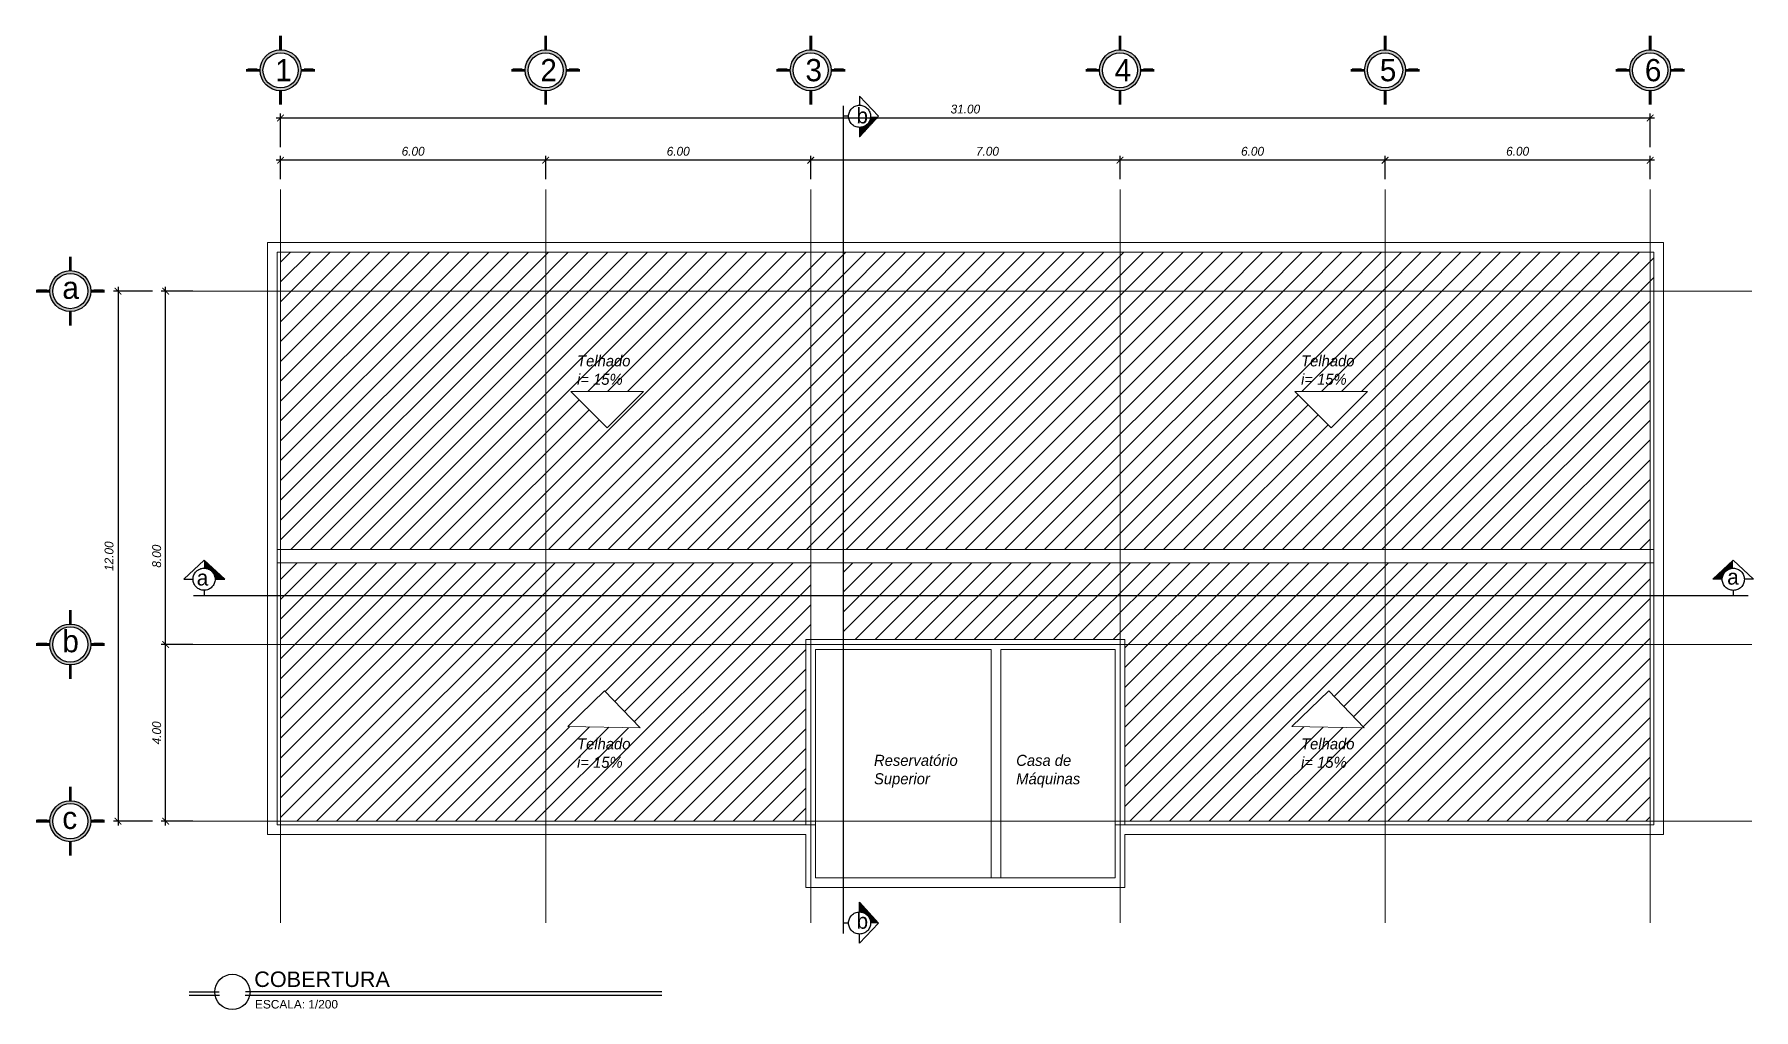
# Model space of a CAD drawing. Header units: millimetres. Extents: x 485872 to 486142, y -52344 to -52207.
# Drawn here: x 485882.71 to 485921.62, y -52230.59 to -52208.51 of the extents above; entities that cross this region are included whole.
import ezdxf

# ---------------------------------------------------------------- set-up
doc = ezdxf.new("R2010")
doc.units = ezdxf.units.MM
doc.header["$LTSCALE"] = 15
doc.header["$PDMODE"] = 2
doc.header["$PDSIZE"] = -10
for name, pattern in [('ACAD_ISO04W100', [30, 24, -3, 0, -3]), ('ACAD_ISO12W100', [21, 12, -3, 0, -3, 0, -3]), ('DASHDOTX2', [50.8, 25.4, -12.7, 0, -12.7])]:
    doc.linetypes.add(name, pattern=pattern)
for name, color, linetype, lineweight in [('Ak1', 51, 'Continuous', 5), ('arrow', 8, 'Continuous', 0), ('TEXTO', 1, 'Continuous', 5)]:
    doc.layers.add(name, color=color, linetype=linetype, lineweight=lineweight)
doc.layers.add('DIMS', color=7, linetype='Continuous')
doc.styles.add('dim', font='romantic.ttf', dxfattribs={"height": 280})
doc.styles.add('SANSSERIF', font='sas_____.pfb')
doc.styles.get("Standard").update_dxf_attribs({"font": ''})
doc.styles.get('Standard').set_extended_font_data('Flux Architect', italic=True)
doc.dimstyles.get("Standard").update_dxf_attribs({"dimtxt": 0.2, "dimasz": 0.15, "dimexe": 0.1, "dimexo": 0.3, "dimgap": 0.1, "dimtad": 1, "dimzin": 0, "dimdsep": 46, "dimtxsty": 'Standard', "dimblk": 'ARCHTICK', "dimcen": 0.09, "dimdle": 0.1, "dimclrd": 4, "dimclrt": 2, "dimadec": 0, "dimazin": 0, "dimtfac": 1, "dimtofl": 0, "dimtmove": 0, "dimatfit": 3, "dimfxl": 1, "dimtfillclr": 1, "dimtolj": 1, "dimtzin": 0, "dimarcsym": 1})
pattern_1 = [(360, (485895.860808, -52218.724312), (1e-17, 0.021), [])]
pattern_2 = [(45, (-148.1085, 0), (-0.22450640303, 0.22450640303), [])]

# ---------------------------------------------------------------- blocks, each defined once
blk = doc.blocks.new('_ArchTick')
at = {"color": 0, "const_width": 0.15}
blk.add_lwpolyline([(-0.5, -0.5), (0.5, 0.5)], dxfattribs=at)
blk = doc.blocks.new('*D79')
at = {"color": 4, "linetype": 'Continuous', "lineweight": -2, "transparency": 16777216}
blk.add_line((486067.49, -52211.364), (486061.29, -52211.364), dxfattribs=at)
at = {"color": 0, "linetype": 'Continuous', "lineweight": -2, "transparency": 16777216}
for p, q in [((486061.39, -52211.795), (486061.39, -52211.264)), ((486067.39, -52211.795), (486067.39, -52211.264))]:
    blk.add_line(p, q, dxfattribs=at)
at = {"layer": 'Defpoints', "color": 0, "linetype": 'Continuous', "lineweight": 13, "transparency": 16777216}
for p in [(486061.39, -52211.364), (486061.39, -52212.095), (486067.39, -52212.095)]:
    blk.add_point(p, dxfattribs=at)
at = {"color": 4, "linetype": 'Continuous', "lineweight": -2, "transparency": 16777216, "xscale": 0.15, "yscale": 0.15, "zscale": 0.15, "rotation": 180}
blk.add_blockref('_ArchTick', (486061.39, -52211.364), dxfattribs=at)
at = {"color": 4, "linetype": 'Continuous', "lineweight": -2, "transparency": 16777216, "xscale": 0.15, "yscale": 0.15, "zscale": 0.15}
blk.add_blockref('_ArchTick', (486067.39, -52211.364), dxfattribs=at)
at = {"color": 2, "linetype": 'Continuous', "lineweight": 13, "transparency": 16777216, "insert": (486064.39, -52211.162), "char_height": 0.2, "attachment_point": 5}
blk.add_mtext('\\A1;6.00', dxfattribs=at)
blk = doc.blocks.new('*D80')
at = {"color": 4, "linetype": 'Continuous', "lineweight": -2, "transparency": 16777216}
blk.add_line((486061.49, -52211.364), (486055.29, -52211.364), dxfattribs=at)
at = {"color": 0, "linetype": 'Continuous', "lineweight": -2, "transparency": 16777216}
for p, q in [((486055.39, -52211.795), (486055.39, -52211.264)), ((486061.39, -52211.795), (486061.39, -52211.264))]:
    blk.add_line(p, q, dxfattribs=at)
at = {"layer": 'Defpoints', "color": 0, "linetype": 'Continuous', "lineweight": 13, "transparency": 16777216}
for p in [(486055.39, -52211.364), (486055.39, -52212.095), (486061.39, -52212.095)]:
    blk.add_point(p, dxfattribs=at)
at = {"color": 4, "linetype": 'Continuous', "lineweight": -2, "transparency": 16777216, "xscale": 0.15, "yscale": 0.15, "zscale": 0.15, "rotation": 180}
blk.add_blockref('_ArchTick', (486055.39, -52211.364), dxfattribs=at)
at = {"color": 4, "linetype": 'Continuous', "lineweight": -2, "transparency": 16777216, "xscale": 0.15, "yscale": 0.15, "zscale": 0.15}
blk.add_blockref('_ArchTick', (486061.39, -52211.364), dxfattribs=at)
at = {"color": 2, "linetype": 'Continuous', "lineweight": 13, "transparency": 16777216, "insert": (486058.39, -52211.162), "char_height": 0.2, "attachment_point": 5}
blk.add_mtext('\\A1;6.00', dxfattribs=at)
blk = doc.blocks.new('*D81')
at = {"color": 4, "linetype": 'Continuous', "lineweight": -2, "transparency": 16777216}
blk.add_line((486055.49, -52211.364), (486048.29, -52211.364), dxfattribs=at)
at = {"color": 0, "linetype": 'Continuous', "lineweight": -2, "transparency": 16777216}
for p, q in [((486048.39, -52211.795), (486048.39, -52211.264)), ((486055.39, -52211.795), (486055.39, -52211.264))]:
    blk.add_line(p, q, dxfattribs=at)
at = {"layer": 'Defpoints', "color": 0, "linetype": 'Continuous', "lineweight": 13, "transparency": 16777216}
for p in [(486048.39, -52211.364), (486048.39, -52212.095), (486055.39, -52212.095)]:
    blk.add_point(p, dxfattribs=at)
at = {"color": 4, "linetype": 'Continuous', "lineweight": -2, "transparency": 16777216, "xscale": 0.15, "yscale": 0.15, "zscale": 0.15, "rotation": 180}
blk.add_blockref('_ArchTick', (486048.39, -52211.364), dxfattribs=at)
at = {"color": 4, "linetype": 'Continuous', "lineweight": -2, "transparency": 16777216, "xscale": 0.15, "yscale": 0.15, "zscale": 0.15}
blk.add_blockref('_ArchTick', (486055.39, -52211.364), dxfattribs=at)
at = {"color": 2, "linetype": 'Continuous', "lineweight": 13, "transparency": 16777216, "insert": (486052.39, -52211.162), "char_height": 0.2, "attachment_point": 5}
blk.add_mtext('\\A1;7.00', dxfattribs=at)
blk = doc.blocks.new('*D82')
at = {"color": 4, "linetype": 'Continuous', "lineweight": -2, "transparency": 16777216}
blk.add_line((486048.49, -52211.364), (486042.29, -52211.364), dxfattribs=at)
at = {"color": 0, "linetype": 'Continuous', "lineweight": -2, "transparency": 16777216}
for p, q in [((486042.39, -52211.795), (486042.39, -52211.264)), ((486048.39, -52211.795), (486048.39, -52211.264))]:
    blk.add_line(p, q, dxfattribs=at)
at = {"layer": 'Defpoints', "color": 0, "linetype": 'Continuous', "lineweight": 13, "transparency": 16777216}
for p in [(486042.39, -52211.364), (486042.39, -52212.095), (486048.39, -52212.095)]:
    blk.add_point(p, dxfattribs=at)
at = {"color": 4, "linetype": 'Continuous', "lineweight": -2, "transparency": 16777216, "xscale": 0.15, "yscale": 0.15, "zscale": 0.15, "rotation": 180}
blk.add_blockref('_ArchTick', (486042.39, -52211.364), dxfattribs=at)
at = {"color": 4, "linetype": 'Continuous', "lineweight": -2, "transparency": 16777216, "xscale": 0.15, "yscale": 0.15, "zscale": 0.15}
blk.add_blockref('_ArchTick', (486048.39, -52211.364), dxfattribs=at)
at = {"color": 2, "linetype": 'Continuous', "lineweight": 13, "transparency": 16777216, "insert": (486045.39, -52211.162), "char_height": 0.2, "attachment_point": 5}
blk.add_mtext('\\A1;6.00', dxfattribs=at)
blk = doc.blocks.new('*D83')
at = {"color": 4, "linetype": 'Continuous', "lineweight": -2, "transparency": 16777216}
blk.add_line((486042.49, -52211.364), (486036.29, -52211.364), dxfattribs=at)
at = {"color": 0, "linetype": 'Continuous', "lineweight": -2, "transparency": 16777216}
for p, q in [((486036.39, -52211.795), (486036.39, -52211.264)), ((486042.39, -52211.795), (486042.39, -52211.264))]:
    blk.add_line(p, q, dxfattribs=at)
at = {"layer": 'Defpoints', "color": 0, "linetype": 'Continuous', "lineweight": 13, "transparency": 16777216}
for p in [(486036.39, -52211.364), (486036.39, -52212.095), (486042.39, -52212.095)]:
    blk.add_point(p, dxfattribs=at)
at = {"color": 4, "linetype": 'Continuous', "lineweight": -2, "transparency": 16777216, "xscale": 0.15, "yscale": 0.15, "zscale": 0.15, "rotation": 180}
blk.add_blockref('_ArchTick', (486036.39, -52211.364), dxfattribs=at)
at = {"color": 4, "linetype": 'Continuous', "lineweight": -2, "transparency": 16777216, "xscale": 0.15, "yscale": 0.15, "zscale": 0.15}
blk.add_blockref('_ArchTick', (486042.39, -52211.364), dxfattribs=at)
at = {"color": 2, "linetype": 'Continuous', "lineweight": 13, "transparency": 16777216, "insert": (486039.39, -52211.162), "char_height": 0.2, "attachment_point": 5}
blk.add_mtext('\\A1;6.00', dxfattribs=at)
blk = doc.blocks.new('*D84')
at = {"color": 4, "linetype": 'Continuous', "lineweight": -2, "transparency": 16777216}
blk.add_line((486067.49, -52210.408), (486036.29, -52210.408), dxfattribs=at)
at = {"color": 0, "linetype": 'Continuous', "lineweight": -2, "transparency": 16777216}
for p, q in [((486036.39, -52211.064), (486036.39, -52210.308)), ((486067.39, -52211.064), (486067.39, -52210.308))]:
    blk.add_line(p, q, dxfattribs=at)
at = {"layer": 'Defpoints', "color": 0, "linetype": 'Continuous', "lineweight": 13, "transparency": 16777216}
for p in [(486036.39, -52210.408), (486036.39, -52211.364), (486067.39, -52211.364)]:
    blk.add_point(p, dxfattribs=at)
at = {"color": 4, "linetype": 'Continuous', "lineweight": -2, "transparency": 16777216, "xscale": 0.15, "yscale": 0.15, "zscale": 0.15, "rotation": 180}
blk.add_blockref('_ArchTick', (486036.39, -52210.408), dxfattribs=at)
at = {"color": 4, "linetype": 'Continuous', "lineweight": -2, "transparency": 16777216, "xscale": 0.15, "yscale": 0.15, "zscale": 0.15}
blk.add_blockref('_ArchTick', (486067.39, -52210.408), dxfattribs=at)
at = {"color": 2, "linetype": 'Continuous', "lineweight": 13, "transparency": 16777216, "insert": (486051.89, -52210.206), "char_height": 0.2, "attachment_point": 5}
blk.add_mtext('\\A1;31.00', dxfattribs=at)
blk = doc.blocks.new('*D85')
at = {"color": 0, "linetype": 'Continuous', "lineweight": -2, "transparency": 16777216}
for p, q in [((486034.403, -52222.326), (486033.688, -52222.326)), ((486034.403, -52226.326), (486033.688, -52226.326))]:
    blk.add_line(p, q, dxfattribs=at)
at = {"color": 4, "linetype": 'Continuous', "lineweight": -2, "transparency": 16777216}
blk.add_line((486033.788, -52226.426), (486033.788, -52222.226), dxfattribs=at)
at = {"layer": 'Defpoints', "color": 0, "linetype": 'Continuous', "lineweight": 13, "transparency": 16777216}
for p in [(486033.788, -52222.326), (486034.703, -52222.326), (486034.703, -52226.326)]:
    blk.add_point(p, dxfattribs=at)
at = {"color": 4, "linetype": 'Continuous', "lineweight": -2, "transparency": 16777216, "xscale": 0.15, "yscale": 0.15, "zscale": 0.15}
for p, rotation in [((486033.788, -52222.326), 90), ((486033.788, -52226.326), 270)]:
    blk.add_blockref('_ArchTick', p, dxfattribs=dict(at, rotation=rotation))
at = {"color": 2, "linetype": 'Continuous', "lineweight": 13, "transparency": 16777216, "insert": (486033.586, -52224.326), "char_height": 0.2, "attachment_point": 5, "rotation": 90}
blk.add_mtext('\\A1;4.00', dxfattribs=at)
blk = doc.blocks.new('*D86')
at = {"color": 0, "linetype": 'Continuous', "lineweight": -2, "transparency": 16777216}
for p, q in [((486034.403, -52214.326), (486033.688, -52214.326)), ((486034.403, -52222.326), (486033.688, -52222.326))]:
    blk.add_line(p, q, dxfattribs=at)
at = {"color": 4, "linetype": 'Continuous', "lineweight": -2, "transparency": 16777216}
blk.add_line((486033.788, -52222.426), (486033.788, -52214.226), dxfattribs=at)
at = {"layer": 'Defpoints', "color": 0, "linetype": 'Continuous', "lineweight": 13, "transparency": 16777216}
for p in [(486033.788, -52214.326), (486034.703, -52214.326), (486034.703, -52222.326)]:
    blk.add_point(p, dxfattribs=at)
at = {"color": 4, "linetype": 'Continuous', "lineweight": -2, "transparency": 16777216, "xscale": 0.15, "yscale": 0.15, "zscale": 0.15}
for p, rotation in [((486033.788, -52214.326), 90), ((486033.788, -52222.326), 270)]:
    blk.add_blockref('_ArchTick', p, dxfattribs=dict(at, rotation=rotation))
at = {"color": 2, "linetype": 'Continuous', "lineweight": 13, "transparency": 16777216, "insert": (486033.586, -52220.326), "char_height": 0.2, "attachment_point": 5, "rotation": 90}
blk.add_mtext('\\A1;8.00', dxfattribs=at)
blk = doc.blocks.new('*D87')
at = {"color": 0, "linetype": 'Continuous', "lineweight": -2, "transparency": 16777216}
for p, q in [((486033.488, -52214.326), (486032.611, -52214.326)), ((486033.488, -52226.326), (486032.611, -52226.326))]:
    blk.add_line(p, q, dxfattribs=at)
at = {"color": 4, "linetype": 'Continuous', "lineweight": -2, "transparency": 16777216}
blk.add_line((486032.711, -52214.226), (486032.711, -52226.426), dxfattribs=at)
at = {"layer": 'Defpoints', "color": 0, "linetype": 'Continuous', "lineweight": 13, "transparency": 16777216}
for p in [(486033.788, -52214.326), (486032.711, -52226.326), (486033.788, -52226.326)]:
    blk.add_point(p, dxfattribs=at)
at = {"color": 4, "linetype": 'Continuous', "lineweight": -2, "transparency": 16777216, "xscale": 0.15, "yscale": 0.15, "zscale": 0.15}
for p, rotation in [((486032.711, -52214.326), 90), ((486032.711, -52226.326), 270)]:
    blk.add_blockref('_ArchTick', p, dxfattribs=dict(at, rotation=rotation))
at = {"color": 2, "linetype": 'Continuous', "lineweight": 13, "transparency": 16777216, "insert": (486032.508, -52220.326), "char_height": 0.2, "attachment_point": 5, "rotation": 90}
blk.add_mtext('\\A1;12.00', dxfattribs=at)
blk = doc.blocks.new('uio')
h = blk.add_hatch(color=21)
h.paths.add_polyline_path([(365111, 142547, 1), (365989, 142547, 1)])
h.paths.add_polyline_path([(365927, 142547, -1), (365173, 142547, -1)], flags=16)
at = {"color": 21, "const_width": 61.9}
for points in [[(365550, 143286), (365550, 142986)], [(364811, 142547), (365111, 142547)], [(365989, 142547), (366289, 142547)], [(365550, 141808), (365550, 142108)]]:
    blk.add_lwpolyline(points, dxfattribs=at)
at = {"color": 21}
for radius in [439, 377]:
    blk.add_circle((365550, 142547), radius, dxfattribs=at)
at = {"layer": 'Ak1', "ltscale": 10000}
for p, q in [((365046, 142517), (364848, 142517)), ((366054, 142517), (366252, 142517)), ((365555, 142013), (365555, 141815))]:
    blk.add_line(p, q, dxfattribs=at)
blk = doc.blocks.new('01')
at = {"color": 1, "lineweight": -3}
for p, q in [((759112, -50321), (759788, -50321)), ((759796, -50401), (759112, -50401)), ((769811, -50401), (760379, -50401)), ((769811, -50321), (760388, -50321))]:
    blk.add_line(p, q, dxfattribs=at)
blk.add_circle((760088, -50321), 400, dxfattribs=at)

msp = doc.modelspace()

# ---------------------------------------------------------------- hatches: boundary and pattern name
at = {"linetype": 'Continuous', "lineweight": 13}
h = msp.add_hatch(dxfattribs=at)
h.set_pattern_fill('ANSI31', color=256, scale=0.1)
h.set_pattern_definition(pattern_2)
h.paths.add_polyline_path([(485894.281, -52213.446), (485888.281, -52213.446), (485888.281, -52214.326), (485894.281, -52214.326)])
h.paths.add_polyline_path([(485900.281, -52213.446), (485894.281, -52213.446), (485894.281, -52214.326), (485900.281, -52214.326)])
h.paths.add_polyline_path([(485901.023, -52213.446), (485900.581, -52213.446), (485900.281, -52213.446), (485900.281, -52214.326), (485901.023, -52214.326)])
h.paths.add_polyline_path([(485901.023, -52214.326), (485900.281, -52214.326), (485900.281, -52220.176), (485901.023, -52220.176)])
h.paths.add_polyline_path([(485907.281, -52213.446), (485901.023, -52213.446), (485901.023, -52214.326), (485907.281, -52214.326)])
h.paths.add_polyline_path([(485913.281, -52213.446), (485912.981, -52213.446), (485907.281, -52213.446), (485907.281, -52214.326), (485913.281, -52214.326)])
h.paths.add_polyline_path([(485919.361, -52213.446), (485913.281, -52213.446), (485913.281, -52214.326), (485919.361, -52214.326)])
h = msp.add_hatch(dxfattribs=at)
h.set_pattern_fill('ANSI31', color=256, scale=0.1)
h.set_pattern_definition(pattern_2)
h.paths.add_polyline_path([(485894.281, -52214.326), (485888.281, -52214.326), (485888.281, -52220.176), (485894.281, -52220.176)])
h.paths.add_polyline_path([(485894.281, -52222.326), (485888.281, -52222.326), (485888.281, -52226.326), (485894.281, -52226.326)])
h.paths.add_polyline_path([(485900.171, -52222.326), (485894.281, -52222.326), (485894.281, -52226.326), (485900.171, -52226.326)])
h.paths.add_polyline_path([(485896.423, -52224.214), (485894.779, -52224.182), (485895.616, -52223.376)], flags=16)
h.paths.add_polyline_path([(485894.281, -52221.213), (485888.281, -52221.213), (485888.281, -52222.326), (485894.281, -52222.326)])
h.paths.add_polyline_path([(485900.281, -52221.213), (485894.281, -52221.213), (485894.281, -52222.326), (485900.171, -52222.326), (485900.171, -52222.216), (485900.281, -52222.216)])
h.paths.add_polyline_path([(485894.281, -52220.476), (485888.281, -52220.476), (485888.281, -52221.213), (485894.281, -52221.213)])
h.paths.add_polyline_path([(485900.281, -52220.476), (485894.281, -52220.476), (485894.281, -52221.213), (485900.281, -52221.213)])
h.paths.add_polyline_path([(485900.281, -52214.326), (485894.281, -52214.326), (485894.281, -52220.176), (485900.281, -52220.176)])
h.paths.add_polyline_path([(485895.673, -52217.42), (485894.851, -52216.598), (485896.495, -52216.598)], flags=16)
h.paths.add_polyline_path([(485907.281, -52214.326), (485901.023, -52214.326), (485901.023, -52220.176), (485907.281, -52220.176)])
h.paths.add_polyline_path([(485907.281, -52220.476), (485901.023, -52220.476), (485901.023, -52221.213), (485907.281, -52221.213)])
h.paths.add_polyline_path([(485907.281, -52221.213), (485901.023, -52221.213), (485901.023, -52222.216), (485907.281, -52222.216)])
h.paths.add_polyline_path([(485913.281, -52222.326), (485907.391, -52222.326), (485907.391, -52224.906), (485907.391, -52226.326), (485913.281, -52226.326)])
h.paths.add_polyline_path([(485911.167, -52224.182), (485912.004, -52223.376), (485912.811, -52224.214)], flags=16)
h.paths.add_polyline_path([(485919.281, -52222.326), (485913.281, -52222.326), (485913.281, -52226.326), (485919.281, -52226.326)])
h.paths.add_polyline_path([(485913.281, -52221.213), (485907.281, -52221.213), (485907.281, -52222.216), (485907.391, -52222.216), (485907.391, -52222.326), (485913.281, -52222.326)])
h.paths.add_polyline_path([(485919.281, -52221.213), (485913.281, -52221.213), (485913.281, -52222.326), (485919.281, -52222.326)])
h.paths.add_polyline_path([(485913.281, -52220.476), (485907.281, -52220.476), (485907.281, -52221.213), (485913.281, -52221.213)])
h.paths.add_polyline_path([(485919.281, -52220.476), (485913.281, -52220.476), (485913.281, -52221.213), (485919.281, -52221.213)])
h.paths.add_polyline_path([(485919.281, -52214.326), (485913.281, -52214.326), (485913.281, -52220.176), (485919.281, -52220.176)])
h.paths.add_polyline_path([(485913.281, -52214.326), (485907.281, -52214.326), (485907.281, -52220.176), (485913.281, -52220.176)])
h.paths.add_polyline_path([(485912.061, -52217.42), (485911.239, -52216.598), (485912.883, -52216.598)], flags=16)
h.paths.add_polyline_path([(485894.906, -52225.278), (485896.309, -52225.278), (485896.309, -52224.264), (485894.906, -52224.264)], flags=24)
h.paths.add_polyline_path([(485894.906, -52216.608), (485896.309, -52216.608), (485896.309, -52215.594), (485894.906, -52215.594)], flags=24)
h.paths.add_polyline_path([(485911.294, -52225.278), (485912.697, -52225.278), (485912.697, -52224.264), (485911.294, -52224.264)], flags=24)
h.paths.add_polyline_path([(485911.294, -52216.608), (485912.697, -52216.608), (485912.697, -52215.594), (485911.294, -52215.594)], flags=24)
at = {"layer": 'arrow', "linetype": 'ACAD_ISO12W100', "lineweight": 30}
h = msp.add_hatch(dxfattribs=at)
h.set_pattern_fill('ANSI31', color=1, scale=0.25, angle=135, style=0)
h.set_pattern_definition(pattern_1)
edge = h.paths.add_edge_path()
edge.add_arc((485901.386, -52210.369), 0.25, -90, 0)
edge.add_line((485901.636, -52210.369), (485901.818, -52210.369))
edge.add_line((485901.818, -52210.369), (485901.386, -52210.836))
edge.add_line((485901.386, -52210.836), (485901.386, -52210.619))
h = msp.add_hatch(dxfattribs=at)
h.set_pattern_fill('ANSI31', color=1, scale=0.25, angle=45, style=0)
h.set_pattern_definition([(270, (485896.454761, -52216.047905), (0.021, -1e-17), [])])
edge = h.paths.add_edge_path()
edge.add_arc((485886.549, -52220.847), 0.25, -360, -270)
edge.add_line((485886.549, -52220.597), (485886.549, -52220.415))
edge.add_line((485886.549, -52220.415), (485887.017, -52220.847))
edge.add_line((485887.017, -52220.847), (485886.799, -52220.847))
h = msp.add_hatch(dxfattribs=at)
h.set_pattern_fill('ANSI31', color=1, scale=0.25, angle=45, style=0)
h.set_pattern_definition([(270, (485912.807699, -52216.050315), (0.021, -1e-17), [])])
edge = h.paths.add_edge_path()
edge.add_arc((485921.163, -52220.85), 0.25, 90, 180, ccw=False)
edge.add_line((485921.163, -52220.6), (485921.163, -52220.417))
edge.add_line((485921.163, -52220.417), (485920.696, -52220.85))
edge.add_line((485920.696, -52220.85), (485920.913, -52220.85))
h = msp.add_hatch(dxfattribs=at)
h.set_pattern_fill('ANSI31', color=1, scale=0.25, angle=135, style=0)
h.set_pattern_definition(pattern_1)
edge = h.paths.add_edge_path()
edge.add_arc((485901.386, -52228.63), 0.25, 0, 90, ccw=False)
edge.add_line((485901.636, -52228.63), (485901.818, -52228.63))
edge.add_line((485901.818, -52228.63), (485901.386, -52228.162))
edge.add_line((485901.386, -52228.162), (485901.386, -52228.38))

# ---------------------------------------------------------------- linework, layer by layer
at = {"color": 6, "linetype": 'DASHDOTX2', "lineweight": 13}
for p, q in [((485888.281, -52228.626), (485888.281, -52212.026)), ((485894.281, -52228.626), (485894.281, -52212.026)), ((485900.281, -52228.626), (485900.281, -52212.026)), ((485907.281, -52228.626), (485907.281, -52212.026)), ((485913.281, -52228.626), (485913.281, -52212.026)), ((485919.281, -52228.626), (485919.281, -52212.026)), ((485921.581, -52214.326), (485885.981, -52214.326)), ((485921.581, -52222.326), (485885.981, -52222.326)), ((485921.581, -52226.326), (485885.981, -52226.326))]:
    msp.add_line(p, q, dxfattribs=at)
at = {"lineweight": 13}
for p, q in [((485896.495, -52216.598), (485894.851, -52216.598)), ((485912.883, -52216.598), (485911.239, -52216.598)), ((485907.391, -52222.216), (485900.171, -52222.216)), ((485907.391, -52224.906), (485907.391, -52222.216)), ((485896.423, -52224.214), (485894.779, -52224.182)), ((485912.811, -52224.214), (485911.167, -52224.182))]:
    msp.add_line(p, q, dxfattribs=at)
at = {"linetype": 'Continuous', "lineweight": 13}
for p, q in [((485895.673, -52217.42), (485894.851, -52216.598)), ((485896.495, -52216.598), (485895.673, -52217.42)), ((485912.061, -52217.42), (485911.239, -52216.598)), ((485912.883, -52216.598), (485912.061, -52217.42)), ((485905.326, -52222.216), (485904.361, -52222.216)), ((485904.361, -52222.436), (485904.361, -52224.906)), ((485905.326, -52222.436), (485904.581, -52222.436)), ((485904.581, -52222.436), (485904.581, -52224.906)), ((485907.171, -52222.436), (485904.581, -52222.436)), ((485907.171, -52224.906), (485907.171, -52222.436)), ((485895.616, -52223.376), (485894.779, -52224.182)), ((485896.423, -52224.214), (485895.616, -52223.376)), ((485912.004, -52223.376), (485911.167, -52224.182)), ((485912.811, -52224.214), (485912.004, -52223.376))]:
    msp.add_line(p, q, dxfattribs=at)
at = {"color": 251, "linetype": 'Continuous', "lineweight": 13, "true_color": 0x636466}
for p, q in [((485888.201, -52220.176), (485919.361, -52220.176)), ((485888.201, -52220.476), (485919.361, -52220.476))]:
    msp.add_line(p, q, dxfattribs=at)
at = {"lineweight": 13}
for points in [[(485900.581, -52213.226), (485887.981, -52213.226)], [(485894.171, -52213.226), (485887.981, -52213.226), (485887.981, -52226.626), (485900.171, -52226.626), (485900.171, -52227.826), (485907.391, -52227.826), (485907.391, -52226.626), (485919.581, -52226.626), (485919.581, -52213.226), (485913.771, -52213.226)], [(485900.581, -52213.446), (485888.201, -52213.446)], [(485894.226, -52213.446), (485888.201, -52213.446), (485888.201, -52222.626)], [(485919.281, -52213.226), (485900.581, -52213.226)], [(485912.981, -52213.446), (485900.581, -52213.446)], [(485888.201, -52222.626), (485888.201, -52226.406), (485894.281, -52226.406)], [(485888.201, -52226.406), (485900.391, -52226.406), (485900.391, -52227.606), (485904.361, -52227.606)], [(485913.581, -52226.406), (485918.981, -52226.406)], [(485904.581, -52227.606), (485907.171, -52227.606)]]:
    msp.add_lwpolyline(points, dxfattribs=at)
at = {"linetype": 'Continuous', "lineweight": 13}
for points in [[(485912.981, -52213.446), (485919.361, -52213.446), (485919.361, -52226.406), (485907.171, -52226.406), (485907.171, -52227.606)], [(485905.326, -52222.216), (485900.171, -52222.216), (485900.171, -52226.406)], [(485904.361, -52222.436), (485900.391, -52222.436), (485900.391, -52226.406)], [(485904.361, -52222.436), (485904.131, -52222.436)], [(485904.361, -52222.216), (485904.211, -52222.216)], [(485904.361, -52224.906), (485904.361, -52227.606)], [(485904.581, -52224.906), (485904.581, -52227.606)], [(485907.171, -52224.906), (485907.171, -52226.406)], [(485907.391, -52224.906), (485907.391, -52226.406)], [(485907.171, -52227.606), (485904.361, -52227.606)], [(485907.171, -52227.606), (485904.471, -52227.606)]]:
    msp.add_lwpolyline(points, dxfattribs=at)
at = {"layer": 'arrow', "color": 1, "linetype": 'ACAD_ISO12W100', "lineweight": 30}
for p, q in [((485901.386, -52209.91), (485901.386, -52210.119)), ((485901.386, -52209.91), (485901.818, -52210.369)), ((485901.136, -52210.369), (485901.025, -52210.369)), ((485901.386, -52210.836), (485901.818, -52210.369)), ((485901.647, -52210.369), (485901.636, -52210.369)), ((485901.386, -52210.619), (485901.386, -52210.836)), ((485886.09, -52220.847), (485886.549, -52220.415)), ((485887.017, -52220.847), (485886.549, -52220.415)), ((485886.549, -52220.586), (485886.549, -52220.597)), ((485920.696, -52220.85), (485921.163, -52220.417)), ((485921.622, -52220.85), (485921.163, -52220.417)), ((485886.09, -52220.847), (485886.299, -52220.847)), ((485886.799, -52220.847), (485887.017, -52220.847)), ((485920.913, -52220.85), (485920.696, -52220.85)), ((485921.163, -52220.588), (485921.163, -52220.6)), ((485921.622, -52220.85), (485921.413, -52220.85)), ((485886.549, -52221.097), (485886.549, -52221.208)), ((485921.163, -52221.1), (485921.163, -52221.211)), ((485901.386, -52228.38), (485901.386, -52228.162)), ((485901.386, -52228.162), (485901.818, -52228.63)), ((485901.136, -52228.63), (485901.025, -52228.63)), ((485901.386, -52229.089), (485901.818, -52228.63)), ((485901.647, -52228.63), (485901.636, -52228.63)), ((485901.386, -52229.089), (485901.386, -52228.88))]:
    msp.add_line(p, q, dxfattribs=at)
for points in [[(485901.023, -52228.868), (485901.023, -52210.131)], [(485886.311, -52221.213), (485921.498, -52221.213)]]:
    msp.add_lwpolyline(points, dxfattribs=at)
for centre in [(485901.386, -52210.369), (485886.549, -52220.847), (485921.163, -52220.85), (485901.386, -52228.63)]:
    msp.add_circle(centre, 0.25, dxfattribs=at)

# ---------------------------------------------------------------- block references
at = {"linetype": 'ACAD_ISO04W100', "xscale": 0.001056039488106978, "yscale": 0.001056039488106978, "zscale": 0.001056039488106978, "rotation": 180}
for p in [(486274.316, -52058.792), (486280.316, -52058.792), (486286.316, -52058.792), (486293.316, -52058.792), (486299.316, -52058.792), (486305.316, -52058.792), (486269.557, -52063.79), (486269.557, -52071.79), (486269.557, -52075.79)]:
    msp.add_blockref('uio', p, dxfattribs=at)
at = {"linetype": 'Continuous', "lineweight": 13, "xscale": 0.001, "yscale": 0.001, "zscale": 0.001}
msp.add_blockref('01', (485127.101, -52179.87), dxfattribs=at)

# ---------------------------------------------------------------- texts
at = {"color": 3, "lineweight": -3, "style": 'SANSSERIF'}
for s, height, p in [('COBERTURA', 0.35, (485887.685, -52230.078)), ('ESCALA: 1/200', 0.192, (485887.702, -52230.565))]:
    msp.add_text(s, height=height, dxfattribs=at).set_placement(p)
at = {"lineweight": 13, "char_height": 0.25, "attachment_point": 1}
for s, insert in [('Telhado\\Pi= 15%', (485894.992, -52215.78)), ('Telhado\\Pi= 15%', (485911.38, -52215.78)), ('Telhado\\Pi= 15%', (485894.992, -52224.45)), ('Telhado\\Pi= 15%', (485911.38, -52224.45)), ('Reservatório\\PSuperior', (485901.713, -52224.823)), ('Casa de Máquinas', (485904.931, -52224.823))]:
    msp.add_mtext_dynamic_manual_height_columns(s, width=1.39119, gutter_width=0.0125, heights=[0], dxfattribs=dict(at, insert=insert))
at = {"layer": 'DIMS', "char_height": 0.5033, "width": 1.55205, "attachment_point": 1, "style": 'dim'}
for s, insert in [('{\\fFlux Architect|b0|i0|c0|p2;1}', (485888.161, -52209.072)), ('{\\fFlux Architect|b0|i0|c0|p2;2}', (485894.161, -52209.072)), ('{\\fFlux Architect|b0|i0|c0|p2;3}', (485900.161, -52209.072)), ('{\\fFlux Architect|b0|i0|c0|p2;4}', (485907.161, -52209.072)), ('{\\fFlux Architect|b0|i0|c0|p2;5}', (485913.161, -52209.072)), ('{\\fFlux Architect|b0|i0|c0|p2;6}', (485919.161, -52209.072)), ('{\\fFlux Architect|b0|i0|c0|p2;a}', (485883.341, -52213.998)), ('{\\fFlux Architect|b0|i0|c0|p2;b}', (485883.341, -52221.998)), ('{\\fFlux Architect|b0|i0|c0|p2;c}', (485883.341, -52225.998))]:
    msp.add_mtext(s, dxfattribs=dict(at, insert=insert))
at = {"layer": 'TEXTO', "char_height": 0.35, "width": 2.37145}
for s, insert, attachment_point in [('{\\fFlux Architect|b0|i0|c0|p2;b}', (485901.446, -52210.179), 2), ('{\\fFlux Architect|b0|i0|c0|p2;a}', (485886.513, -52220.995), 8), ('{\\fFlux Architect|b0|i0|c0|p2;a}', (485921.155, -52220.976), 8), ('{\\fFlux Architect|b0|i0|c0|p2;b}', (485901.449, -52228.765), 8)]:
    msp.add_mtext(s, dxfattribs=dict(at, insert=insert, attachment_point=attachment_point))

# ---------------------------------------------------------------- dimensions: what is measured, and where the dimension line sits
at = {"linetype": 'Continuous', "lineweight": 13}
dim = msp.add_linear_dim(base=(485888.281, -52210.408), p1=(485919.281, -52211.364), p2=(485888.281, -52211.364), angle=180, dimstyle='Standard', dxfattribs=at)
dim.commit()
dim.dimension.update_dxf_attribs({"geometry": '*D84', "text_midpoint": (485903.781, -52210.206), "insert": (-148.109, 0)})
for base, p1, p2, angle, picture, middle in [((485888.281, -52211.364), (485894.281, -52212.095), (485888.281, -52212.095), 180, '*D83', (485891.281, -52211.364)), ((485894.281, -52211.364), (485900.281, -52212.095), (485894.281, -52212.095), 180, '*D82', (485897.281, -52211.364)), ((485900.281, -52211.364), (485907.281, -52212.095), (485900.281, -52212.095), 180, '*D81', (485904.281, -52211.364)), ((485907.281, -52211.364), (485913.281, -52212.095), (485907.281, -52212.095), 180, '*D80', (485910.281, -52211.364)), ((485913.281, -52211.364), (485919.281, -52212.095), (485913.281, -52212.095), 180, '*D79', (485916.281, -52211.364)), ((485884.602, -52226.326), (485885.679, -52214.326), (485885.679, -52226.326), 270, '*D87', (485884.602, -52220.326)), ((485885.679, -52214.326), (485886.595, -52222.326), (485886.595, -52214.326), 270, '*D86', (485885.679, -52220.326)), ((485885.679, -52222.326), (485886.595, -52226.326), (485886.595, -52222.326), 270, '*D85', (485885.679, -52224.326))]:
    dim = msp.add_linear_dim(base=base, p1=p1, p2=p2, angle=angle, dimstyle='Standard', dxfattribs=at)
    dim.commit()
    dim.dimension.update_dxf_attribs({"geometry": picture, "text_midpoint": middle, "dimtype": 160, "insert": (-148.109, 0)})

doc.saveas('drawing.dxf')
